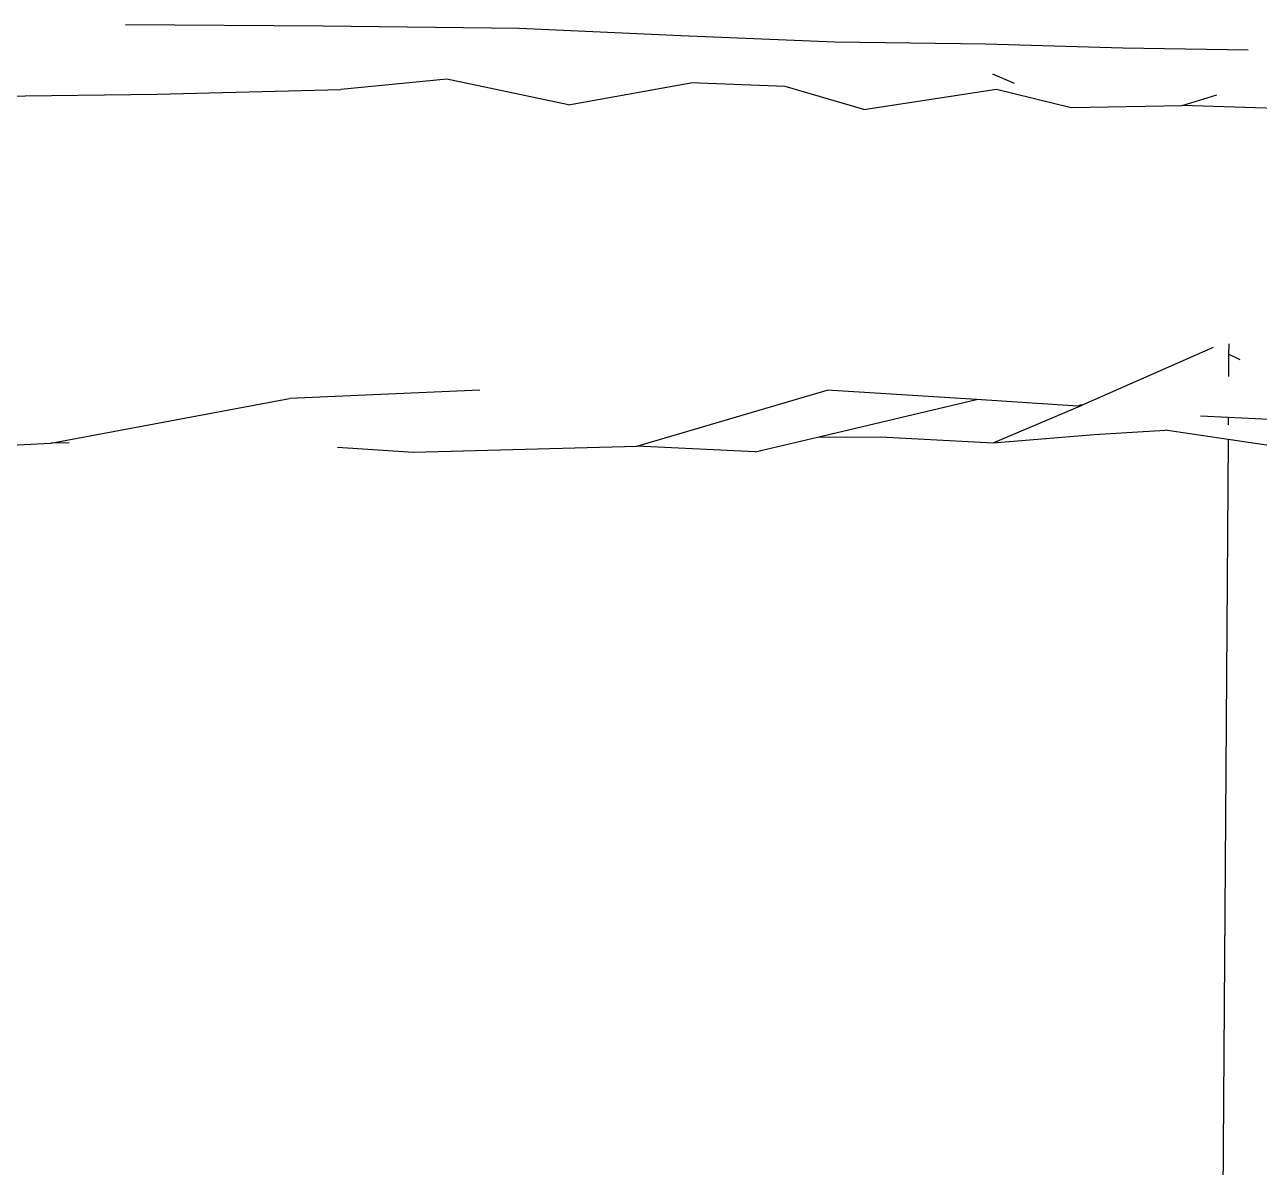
# Model space of a CAD drawing. Header units: millimetres. Extents: x 0 to 460473, y -68369 to 85219.
# Drawn here: x 224882.8 to 224940.6, y -36729.1 to -36675.6 of the extents above; entities that cross this region are included whole.
import ezdxf

# ---------------------------------------------------------------- set-up
doc = ezdxf.new("R2010")
doc.units = ezdxf.units.MM
doc.header["$LTSCALE"] = 50
doc.layers.add('ha', color=8, linetype='Continuous')

# ---------------------------------------------------------------- blocks, each defined once
blk = doc.blocks.new('12312')
for p, q in [((250521.558, -37187.189), (250512.309, -37187.125)), ((250530.746, -37187.309), (250521.558, -37187.189)), ((250538.304, -37187.645), (250530.746, -37187.309)), ((250545.512, -37187.937), (250538.304, -37187.645)), ((250552.579, -37188.042), (250545.512, -37187.937)), ((250559.004, -37188.229), (250552.579, -37188.042)), ((250564.881, -37188.314), (250559.004, -37188.229)), ((250527.343, -37189.679), (250522.384, -37190.159)), ((250533.048, -37190.877), (250527.343, -37189.679)), ((250553.935, -37189.872), (250552.922, -37189.437)), ((250513.78, -37190.375), (250522.384, -37190.159)), ((250533.048, -37190.877), (250538.774, -37189.85)), ((250543.195, -37190.023), (250538.774, -37189.85)), ((250546.877, -37191.094), (250543.195, -37190.023)), ((250546.877, -37191.094), (250553.096, -37190.144)), ((250553.096, -37190.144), (250556.586, -37191.01)), ((250506.36, -37190.472), (250513.78, -37190.375)), ((250556.586, -37191.01), (250561.785, -37190.916)), ((250561.785, -37190.916), (250563.414, -37190.406)), ((250569.757, -37191.169), (250561.785, -37190.916)), ((250563.228, -37202.237), (250557.099, -37204.949)), ((250563.962, -37202.076), (250563.958, -37202.555)), ((250563.958, -37202.555), (250563.951, -37203.594)), ((250564.498, -37202.815), (250563.958, -37202.555)), ((250508.805, -37206.72), (250519.985, -37204.632)), ((250528.888, -37204.237), (250519.985, -37204.632)), ((250536.248, -37206.857), (250545.158, -37204.237)), ((250544.714, -37206.437), (250552.153, -37204.68)), ((250552.153, -37204.68), (250545.158, -37204.237)), ((250556.899, -37204.981), (250552.153, -37204.68)), ((250552.931, -37206.701), (250557.099, -37204.949)), ((250556.899, -37204.981), (250556.986, -37204.943)), ((250557.099, -37204.949), (250556.986, -37204.943)), ((250563.938, -37205.518), (250562.644, -37205.456)), ((250563.938, -37205.518), (250563.936, -37205.857)), ((250566.492, -37205.641), (250563.938, -37205.518)), ((250541.784, -37207.129), (250544.714, -37206.437)), ((250544.714, -37206.437), (250547.658, -37206.432)), ((250547.658, -37206.432), (250552.931, -37206.701)), ((250552.931, -37206.701), (250557.671, -37206.314)), ((250557.671, -37206.314), (250560.983, -37206.108)), ((250563.931, -37206.547), (250560.983, -37206.108)), ((250498.021, -37207.263), (250508.805, -37206.72)), ((250509.661, -37206.7), (250508.805, -37206.72)), ((250522.238, -37206.908), (250525.795, -37207.145)), ((250525.795, -37207.145), (250536.248, -37206.857)), ((250541.784, -37207.129), (250536.248, -37206.857)), ((250563.931, -37206.547), (250563.323, -37296.487)), ((250567.308, -37207.05), (250563.931, -37206.547))]:
    blk.add_line(p, q)

msp = doc.modelspace()

# ---------------------------------------------------------------- block references
at = {"layer": 'ha'}
msp.add_blockref('12312', (-25624.78545841, 511.56126197), dxfattribs=at)

doc.saveas('drawing.dxf')
